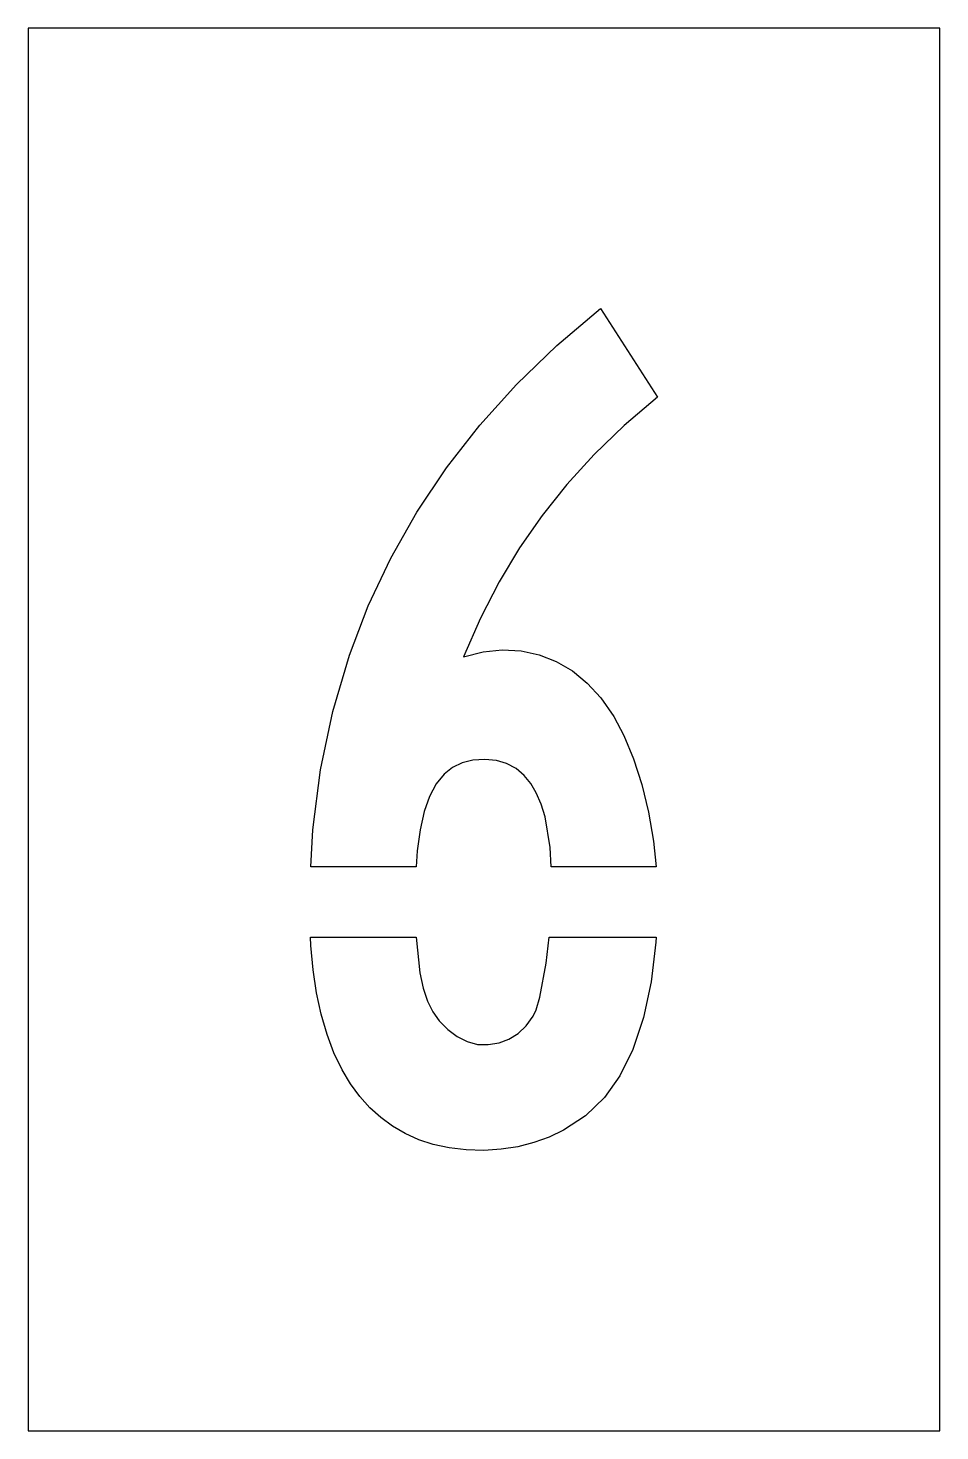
# Model space of a CAD drawing. Extents: x 0 to 6.5, y 0 to 10.
import ezdxf

# ---------------------------------------------------------------- set-up
doc = ezdxf.new("R2010")
doc.units = 0
doc.layers.add('CUT', color=7, linetype='Continuous')
doc.layers.add('OUTSIDE', color=1, linetype='Continuous')

msp = doc.modelspace()

# ---------------------------------------------------------------- linework, layer by layer
at = {"layer": 'CUT'}
for points in [[(3.685, 4.377), (3.6575, 4.4674), (3.623, 4.548), (3.5833, 4.6152), (3.5364, 4.6724), (3.4782, 4.7212), (3.4112, 4.757), (3.338, 4.7786), (3.2555, 4.7868), (3.1704, 4.7815), (3.0941, 4.7625), (3.0263, 4.7296), (2.9667, 4.6825), (2.9097, 4.613), (2.8616, 4.5234), (2.8232, 4.4145), (2.794, 4.2855), (2.7737, 4.1362), (2.7658, 4.0212), (2.0166, 4.0212), (2.0306, 4.2838), (2.0856, 4.7119), (2.1724, 5.1285), (2.2904, 5.5294), (2.4252, 5.8825), (2.5852, 6.2222), (2.771, 6.55), (2.9826, 6.8658), (3.22, 7.1695), (3.4818, 7.4593), (3.7692, 7.7366), (4.0804, 8), (4.4864, 7.3694), (4.2496, 7.1659), (4.0358, 6.9597), (3.8407, 6.7463), (3.6641, 6.5256), (3.5034, 6.2946), (3.3575, 6.0516), (3.2245, 5.7931), (3.104, 5.5191), (3.2435, 5.5533), (3.3806, 5.5671), (3.5139, 5.56), (3.6423, 5.5326), (3.7647, 5.4849), (3.8798, 5.4174), (3.9865, 5.3305), (4.082, 5.2264), (4.1747, 5.0916), (4.2468, 4.9575), (4.3164, 4.7909), (4.3756, 4.6074), (4.4237, 4.4096), (4.4588, 4.2036), (4.4774, 4.0212), (3.7286, 4.0212), (3.7221, 4.1586)], [(4.2191, 2.5309), (4.1095, 2.3763), (3.9739, 2.2467), (3.8177, 2.1436), (3.7149, 2.0947), (3.6041, 2.055), (3.4901, 2.0261), (3.3718, 2.0077), (3.2482, 2), (3.1217, 2.0035), (3.001, 2.0177), (2.887, 2.0425), (2.7844, 2.0761), (2.6879, 2.1191), (2.5976, 2.1715), (2.5135, 2.2333), (2.4356, 2.3043), (2.3641, 2.3844), (2.2989, 2.4736), (2.2392, 2.5735), (2.1807, 2.6952), (2.1312, 2.8262), (2.0892, 2.97), (2.0561, 3.1226), (2.0313, 3.2857), (2.0149, 3.4593), (2.0136, 3.5192), (2.7667, 3.5192), (2.7924, 3.2665), (2.8159, 3.1569), (2.8463, 3.0645), (2.8842, 2.9873), (2.9316, 2.9231), (2.9921, 2.8615), (3.0595, 2.8113), (3.1309, 2.7753), (3.2039, 2.7557), (3.2795, 2.7536), (3.3574, 2.7664), (3.4279, 2.793), (3.4927, 2.8338), (3.5497, 2.8877), (3.6003, 2.9559), (3.6224, 3.0018), (3.6489, 3.0918), (3.6942, 3.3343), (3.7139, 3.5192), (4.4772, 3.5192), (4.4759, 3.4847), (4.4425, 3.2024), (4.3875, 2.9459), (4.3118, 2.7199)]]:
    msp.add_lwpolyline(points, close=True, dxfattribs=at)
at = {"layer": 'OUTSIDE'}
msp.add_lwpolyline([(0, 0), (6.5, 0), (6.5, 10), (0, 10)], close=True, dxfattribs=at)

doc.saveas('drawing.dxf')
